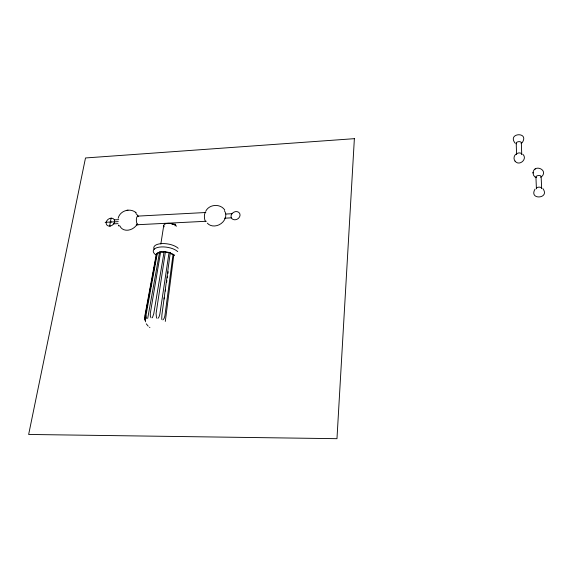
<?xml version="1.0" encoding="UTF-8"?>
<svg xmlns="http://www.w3.org/2000/svg" width="573" height="573" viewBox="0 0 573 573"><rect width="100%" height="100%" fill="white"/><g stroke="black" fill="none" stroke-linecap="round" stroke-linejoin="round"><path stroke-width="0.86" d="M145.026 317.743L145.062 317.349M535.103 177.121L533.492 175.188L533.076 172.81M533.091 172.652C533.929 163.978 548.024 169.364 542.173 176.205M533.055 173.067L533.112 172.394M174.622 255.565L173.834 254.792L165.296 321.417M173.791 254.849L170.231 252.872L161.873 315.064L161.736 319.433M156.508 318.115L156.085 313.531L165.396 251.776L166.449 251.912L169.042 252.492L159.846 314.197L159.022 316.912L157.933 318.366M164.107 299.027L164.372 297.265M165.303 291.098L165.568 289.336M166.628 282.288L166.893 280.526M167.295 277.884L167.56 276.122M167.953 273.479L168.226 271.717M175.123 225.891L175.388 224.129L171.964 224.301M160.841 244.012L163.742 225.468M151.036 317.822L150.355 316.203L150.298 313.424L160.648 251.812L164.1 251.669L153.772 313.696L152.375 317.793M535.06 189.069C528.356 200.385 550.46 198.845 542.86 188.567M147.29 305.244L147.605 303.518M148.407 299.199L148.722 297.473M150.155 289.694L150.95 285.368M151.272 283.642L151.587 281.916M152.389 277.597L152.704 275.864M153.02 274.173L153.8 269.94M154.108 268.25L154.424 266.56M154.731 264.869L155.512 260.636M155.827 258.946L156.135 257.248M109.629 226.127L111.112 218.141M157.253 253.76A2.256 0.96 10.6 0 0 156.837 253.452L156.3 254.219L144.768 316.489L145.041 320.278M147.719 318.309L159.602 252.02L156.83 253.495L145.291 315.179L145.234 319.791M118.153 218.284C119.814 210.771 129.935 207.605 135.744 212.483M169.006 252.55L170.231 252.872M205.65 211.394C209.059 204.103 220.247 203.365 224.738 209.947M515.793 154.244C513.737 155.928 513.358 159.323 515.199 161.299M522.118 142.777C529.925 131.41 506.826 132.642 515.12 143.178M535.433 168.87L534.938 169.236M162.861 319.899L163.993 318.638L164.866 316.038L173.075 254.24A2.263 1.01 7.7 0 1 170.217 252.894M173.834 254.792L173.798 254.806A2.256 0.981 7.1 0 0 173.426 255.365M159.738 252.056L160.676 251.876A2.278 1.017 9.6 0 0 164.093 251.705M126.304 210.413L127.98 210.169M137.857 216.107L205.635 212.511M114.321 219.86L118.718 219.631M225.92 214.03L231.958 213.715A4.727 3.911 -30.6 0 1 239.722 213.485A4.727 3.911 -30.6 0 1 234.951 219.817A4.727 3.911 -30.6 0 1 231.943 213.736M105.174 222.31L118.253 221.636M113.69 223.85L118.017 223.628M224.494 218.198L231.342 217.847M136.259 224.788L206.294 221.257M156.257 254.928L156.307 254.928A2.256 0.96 10.6 0 0 156.866 254.835M164.086 251.74L165.404 251.848M156.293 254.971L156.458 255.515M149.489 327.247L149.904 327.534M135.407 212.225L136.267 212.898M515.048 161.135C519.145 166.636 527.955 159.043 522.855 154.295M148.185 326.18L146.287 323.824M146.838 318.609L146.215 317.191L146.144 314.513L157.367 252.994A2.271 0.996 10.3 0 0 159.631 252.048M165.396 251.776L165.418 251.805A2.271 1.024 8.6 0 0 169.006 252.507M118.554 225.053L118.912 225.826M118.718 225.447L119.012 226.034M145.556 321.833L144.955 318.71M541.127 176.527L541.657 188.345M535.92 176.985L536.414 188.567M521.33 142.756L521.731 154.223M516.209 143.207L516.574 154.452M164.179 226.808A6.661 3.023 9.1 0 1 167.989 223.327A6.661 3.023 9.1 0 1 176.513 226.199M205.721 221.644A4.699 1.576 86.6 0 1 204.389 216.365A4.699 1.576 86.6 0 1 205.8 212.504M137.892 225.053A4.605 1.877 86.2 0 1 136.374 219.237A4.605 1.877 86.2 0 1 138.602 216.336M224.423 210.742A10.572 8.695 -32 0 1 221.071 223.613A10.572 8.695 -32 0 1 207.34 223.148M135.937 213.657A10.35 8.223 -36.9 0 1 138.086 216.408M137.377 223.871A10.35 8.223 -36.9 0 1 128.094 230.181A10.35 8.223 -36.9 0 1 119.886 225.92M516.667 154.051A2.579 1.411 -2.9 0 1 519.596 152.927A2.579 1.411 -2.9 0 1 521.724 154.366M516.588 143.852A2.571 1.332 -6.4 0 1 518.558 141.66A2.571 1.332 -6.4 0 1 521.151 143.279M536.457 188.825A2.629 1.347 -2.8 0 1 538.606 187.163A2.629 1.347 -2.8 0 1 541.635 188.202M536.414 177.687A2.614 1.268 -6.1 0 1 536.765 175.983A2.614 1.268 -6.1 0 1 540.21 175.675A2.614 1.268 -6.1 0 1 540.69 177.301M154.173 249.334A13.079 5.637 8.8 0 1 162.08 243.589A13.079 5.637 8.8 0 1 178.21 248.31M155.72 254.799A13.107 5.608 8.8 0 1 159.38 247.121A13.107 5.608 8.8 0 1 177.723 251.626M354.372 138.673L336.974 438.682L28.65 434.456L85.499 157.962L354.372 138.673M111.004 221.937C110.317 223.785 109.543 220.734 111.004 221.937M110.36 226.034A4.577 3.61 -37.7 0 0 114.056 219.409A4.577 3.61 -37.7 0 0 106.714 220.956A4.577 3.61 -37.7 0 0 110.36 226.034"/></g></svg>
